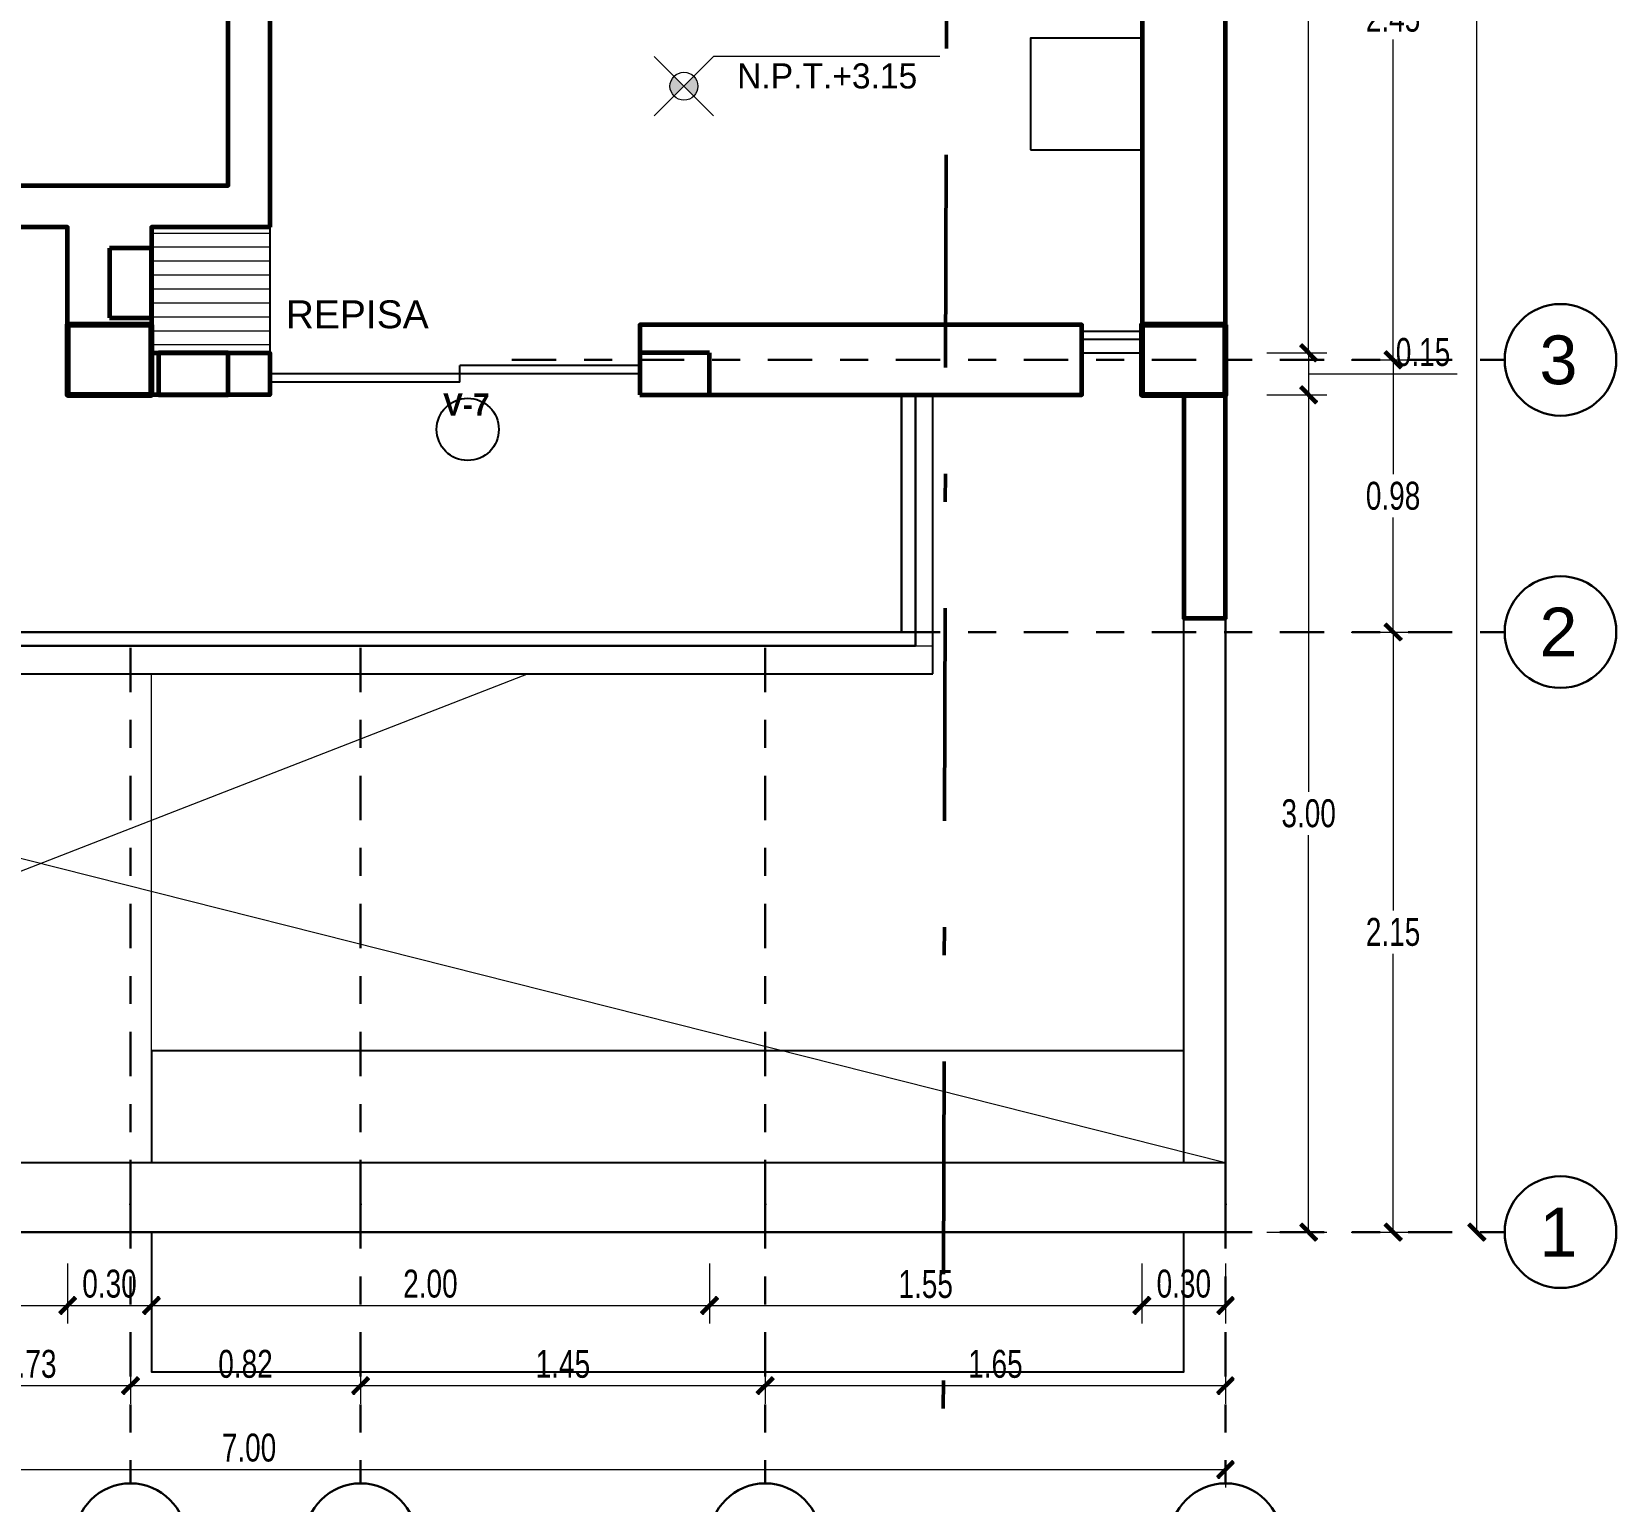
# Model space of a CAD drawing. Header units: millimetres. Extents: x 10612.9 to 10705, y -16533.4 to -16503.9.
# Drawn here: x 10627.84 to 10633.52, y -16527.67 to -16522.4 of the extents above; entities that cross this region are included whole.
import ezdxf
from ezdxf.enums import TextEntityAlignment as Align

# ---------------------------------------------------------------- set-up
doc = ezdxf.new("R2010")
doc.units = ezdxf.units.MM
for name, pattern in [('DASHDOTX2', [50.8, 25.4, -12.7, 0, -12.7]), ('HIDDEN', [0.375, 0.25, -0.125]), ('Punto & Rayas', [0.335139, 0.15875, -0.088194, 0, -0.088194])]:
    doc.linetypes.add(name, pattern=pattern)
for name, color, linetype, lineweight in [('0.6', 252, 'Continuous', 50), ('01_GRIS 250', 250, 'Continuous', 9), ('COLUMNAS', 6, 'Continuous', 20), ('Muro Alto', 1, 'Continuous', 80), ('Muro sin techar', 160, 'Continuous', 40), ('p2', 53, 'Continuous', 20), ('TEXTO AMBIENTES', 7, 'Continuous', 9)]:
    doc.layers.add(name, color=color, linetype=linetype, lineweight=lineweight)
doc.layers.add('Nuevo_Estructura - Forjados', color=7, linetype='Continuous')
doc.layers.add('Nuevo_Estructura - Forjados_Pluma_Nº__209', color=7, linetype='Continuous', lineweight=30, true_color=0x3e4f7b)
doc.layers.add('Nuevo_Estructura - Forjados_Pluma_Nº__219', color=7, linetype='Continuous', lineweight=13, true_color=0x404b6a)
doc.styles.add('arial narrow', font='ARIALNI.TTF')
doc.styles.add('Estilo_Generado_1', font='arial.ttf')
doc.styles.add('mahico', font='GOTHIC.TTF', dxfattribs={"width": 0.75})
doc.styles.add('style1', font='arial.ttf')
doc.styles.add('stylus', font='stylu.ttf')
doc.dimstyles.new('Copia de 50 P', dxfattribs={"dimtxt": 0.1, "dimasz": 0.01, "dimexe": 0.065, "dimexo": 0.0625, "dimgap": 0.025, "dimtad": 1, "dimtih": 1, "dimtoh": 1, "dimzin": 0, "dimdsep": 46, "dimtxsty": 'mahico', "dimblk": 'pa cotas', "dimcen": 0.09, "dimdle": 0.3, "dimclrd": 256, "dimclre": 256, "dimclrt": 256, "dimadec": 0, "dimazin": 0, "dimtfac": 1, "dimtofl": 0, "dimtmove": 0, "dimatfit": 3, "dimfxl": 0.15, "dimfxlon": 1, "dimtolj": 1, "dimtzin": 0, "dimlwd": 5, "dimlwe": 5, "dimarcsym": 0})

# ---------------------------------------------------------------- blocks, each defined once
blk = doc.blocks.new('A$C25241A85')
at = {"layer": 'p2', "lineweight": 9}
h = blk.add_hatch(color=256, dxfattribs=at)
h.paths.add_polyline_path([(0.0707, 0.1414, 0.198912), (0.0561, 0.1061, 0.198912), (0.0707, 0.0707), (0.1061, 0.1061)])
h.paths.add_polyline_path([(0.1061, 0.1061), (0.1414, 0.0707, 0.198912), (0.1561, 0.1061, 0.198912), (0.1414, 0.1414)])
at = {"layer": 'p2'}
blk.add_line((0.2121, 0), (0, 0.2121), dxfattribs=at)
blk.add_lwpolyline([(1.0236, 0.2121), (0.2121, 0.2121), (0, 0)], dxfattribs=at)
blk.add_circle((0.1061, 0.1061), 0.05, dxfattribs=at)
blk = doc.blocks.new('REVREER')
at = {"layer": 'COLUMNAS', "color": 1, "lineweight": 80, "ltscale": 0.2}
for points in [[(10632.9729, -16644.3036), (10632.6729, -16644.3036), (10632.6729, -16644.5536), (10632.9729, -16644.5536)], [(10636.8229, -16644.3036), (10636.5229, -16644.3036), (10636.5229, -16644.5536), (10636.8229, -16644.5536)]]:
    blk.add_lwpolyline(points, close=True, dxfattribs=at)
at = {"layer": 'Muro Alto', "color": 6, "linetype": 'HIDDEN', "lineweight": 60}
for points in [[(10632.8229, -16644.2786), (10632.9729, -16644.2786), (10632.9729, -16644.0286), (10632.8229, -16644.0286)], [(10633.2479, -16644.5536), (10633.2479, -16644.4036), (10632.9979, -16644.4036), (10632.9979, -16644.5536)], [(10634.9729, -16644.5536), (10634.9729, -16644.4036), (10634.7229, -16644.4036), (10634.7229, -16644.5536)]]:
    blk.add_lwpolyline(points, close=True, dxfattribs=at)
blk = doc.blocks.new('hjygfvdc')
at = {"layer": '0.6', "linetype": 'DASHDOTX2', "ltscale": 0.03}
blk.add_line((3035.269, 68.8445), (3035.3233, 92.8394), dxfattribs=at)
blk = doc.blocks.new('Marcador de red estándar')
at = {"layer": 'Nuevo_Estructura - Forjados_Pluma_Nº__209', "color": 167, "linetype": 'Punto & Rayas', "lineweight": 30, "true_color": 0x3e4f7b}
for q in [(-10.9, 0), (-7.9, 0)]:
    blk.add_line((-9.9, 0), q, dxfattribs=at)
at = {"layer": 'Nuevo_Estructura - Forjados_Pluma_Nº__209', "color": 167, "linetype": 'Continuous', "lineweight": 30, "true_color": 0x3e4f7b}
blk.add_circle((-11.1, 0), 0.2, dxfattribs=at)
at = {"layer": 'Nuevo_Estructura - Forjados_Pluma_Nº__209', "color": 167, "linetype": 'Punto & Rayas', "lineweight": 30, "true_color": 0x3e4f7b}
blk.add_point((-9.9, 0), dxfattribs=at)
blk.add_point((-9.9, 0), dxfattribs=at)
at = {"layer": 'Nuevo_Estructura - Forjados_Pluma_Nº__219', "color": 167, "lineweight": 13, "true_color": 0x404b6a, "style": 'Estilo_Generado_1'}
for tag, p in [('AC_MarkerText_1_0', (-10.9725, -0.04)), ('AC_MarkerText_1_1', (11.2275, -0.04))]:
    blk.add_attdef(tag, text='', height=0.175, rotation=270, dxfattribs=at).set_placement(p, align=Align.TOP_CENTER)
blk = doc.blocks.new('Marcador de red estándar_2')
at = {"layer": 'Nuevo_Estructura - Forjados_Pluma_Nº__209', "color": 167, "linetype": 'Punto & Rayas', "lineweight": 30, "true_color": 0x3e4f7b}
for p, q in [((-0.9423, 0), (-4.5, 0)), ((0.9423, 0), (4.5, 0))]:
    blk.add_line(p, q, dxfattribs=at)
at = {"layer": 'Nuevo_Estructura - Forjados_Pluma_Nº__209', "color": 167, "linetype": 'Continuous', "lineweight": 30, "true_color": 0x3e4f7b}
for centre in [(-4.7, 0), (4.7, 0)]:
    blk.add_circle(centre, 0.2, dxfattribs=at)
at = {"layer": 'Nuevo_Estructura - Forjados_Pluma_Nº__209', "color": 167, "linetype": 'Punto & Rayas', "lineweight": 30, "true_color": 0x3e4f7b}
blk.add_point((0.9423, 0), dxfattribs=at)
blk.add_point((0.9423, 0), dxfattribs=at)
at = {"layer": 'Nuevo_Estructura - Forjados_Pluma_Nº__219', "color": 167, "lineweight": 13, "true_color": 0x404b6a, "style": 'Estilo_Generado_1'}
for tag, p in [('AC_MarkerText_1_0', (-4.7, -0.1675)), ('AC_MarkerText_1_1', (4.7, -0.1675))]:
    blk.add_attdef(tag, text='', height=0.175, rotation=180, dxfattribs=at).set_placement(p, align=Align.TOP_CENTER)
blk = doc.blocks.new('pa cotas')
h = blk.add_hatch(color=256)
h.paths.add_polyline_path([(2.38, 3.09), (-3.09, -2.38), (-2.38, -3.09)])
h.paths.add_polyline_path([(3.09, 2.38), (2.38, 3.09), (-2.38, -3.09)])
blk.add_line((-2.38, -3.09), (2.38, 3.09))
blk.add_lwpolyline([(3.09, 2.38), (2.38, 3.09), (-3.09, -2.38), (-2.38, -3.09)], close=True)
blk = doc.blocks.new('*D665')
at = {"lineweight": 5, "transparency": 16777216}
for p, q in [((10608.2027, -16552.1931), (10608.4177, -16552.1931)), ((10608.3527, -16552.2031), (10608.3527, -16562.1156)), ((10608.3527, -16572.1831), (10608.3527, -16562.2706)), ((10608.3527, -16572.1931), (10608.4177, -16572.1931))]:
    blk.add_line(p, q, dxfattribs=at)
at = {"layer": 'Defpoints', "color": 0, "transparency": 16777216}
for p in [(10607.4527, -16552.1931), (10608.3527, -16572.1931), (10608.3527, -16572.1931)]:
    blk.add_point(p, dxfattribs=at)
at = {"lineweight": 5, "transparency": 16777216, "xscale": 0.01, "yscale": 0.01, "zscale": 0.01}
for p, rotation in [((10608.3527, -16552.1931), 90), ((10608.3527, -16572.1931), 270)]:
    blk.add_blockref('pa cotas', p, dxfattribs=dict(at, rotation=rotation))
at = {"transparency": 16777216, "insert": (10608.3527, -16562.1931), "char_height": 0.1, "attachment_point": 5, "style": 'mahico'}
blk.add_mtext('\\A1;20.00', dxfattribs=at)
blk = doc.blocks.new('*D673')
at = {"lineweight": 5, "transparency": 16777216}
for p, q in [((10607.9027, -16566.6181), (10608.1177, -16566.6181)), ((10608.0527, -16566.6281), (10608.0527, -16567.7656)), ((10608.0527, -16569.0581), (10608.0527, -16567.9206)), ((10607.9027, -16569.0681), (10608.1177, -16569.0681))]:
    blk.add_line(p, q, dxfattribs=at)
at = {"layer": 'Defpoints', "color": 0, "transparency": 16777216}
for p in [(10607.4527, -16566.6181), (10607.4527, -16569.0681), (10608.0527, -16569.0681)]:
    blk.add_point(p, dxfattribs=at)
at = {"lineweight": 5, "transparency": 16777216, "xscale": 0.01, "yscale": 0.01, "zscale": 0.01}
for p, rotation in [((10608.0527, -16566.6181), 90), ((10608.0527, -16569.0681), 270)]:
    blk.add_blockref('pa cotas', p, dxfattribs=dict(at, rotation=rotation))
at = {"transparency": 16777216, "insert": (10608.0527, -16567.8431), "char_height": 0.1, "attachment_point": 5, "style": 'mahico'}
blk.add_mtext('\\A1;2.45', dxfattribs=at)
blk = doc.blocks.new('*D674')
at = {"lineweight": 5, "transparency": 16777216}
for p, q in [((10607.9027, -16569.0681), (10608.1177, -16569.0681)), ((10608.0527, -16569.0781), (10608.0527, -16569.4781)), ((10608.0527, -16570.0332), (10608.0527, -16569.6332)), ((10607.9027, -16570.0432), (10608.1177, -16570.0432))]:
    blk.add_line(p, q, dxfattribs=at)
at = {"layer": 'Defpoints', "color": 0, "transparency": 16777216}
for p in [(10607.4527, -16569.0681), (10607.4527, -16570.0432), (10608.0527, -16570.0432)]:
    blk.add_point(p, dxfattribs=at)
at = {"lineweight": 5, "transparency": 16777216, "xscale": 0.01, "yscale": 0.01, "zscale": 0.01}
for p, rotation in [((10608.0527, -16569.0681), 90), ((10608.0527, -16570.0432), 270)]:
    blk.add_blockref('pa cotas', p, dxfattribs=dict(at, rotation=rotation))
at = {"transparency": 16777216, "insert": (10608.0527, -16569.5556), "char_height": 0.1, "attachment_point": 5, "style": 'mahico'}
blk.add_mtext('\\A1;0.98', dxfattribs=at)
blk = doc.blocks.new('*D675')
at = {"lineweight": 5, "transparency": 16777216}
for p, q in [((10607.9027, -16570.0432), (10608.1177, -16570.0432)), ((10608.0527, -16570.0532), (10608.0527, -16571.0406)), ((10608.0527, -16572.1831), (10608.0527, -16571.1957)), ((10607.9027, -16572.1931), (10608.1177, -16572.1931))]:
    blk.add_line(p, q, dxfattribs=at)
at = {"layer": 'Defpoints', "color": 0, "transparency": 16777216}
for p in [(10607.4527, -16570.0432), (10607.4527, -16572.1931), (10608.0527, -16572.1931)]:
    blk.add_point(p, dxfattribs=at)
at = {"lineweight": 5, "transparency": 16777216, "xscale": 0.01, "yscale": 0.01, "zscale": 0.01}
for p, rotation in [((10608.0527, -16570.0432), 90), ((10608.0527, -16572.1931), 270)]:
    blk.add_blockref('pa cotas', p, dxfattribs=dict(at, rotation=rotation))
at = {"transparency": 16777216, "insert": (10608.0527, -16571.1181), "char_height": 0.1, "attachment_point": 5, "style": 'mahico'}
blk.add_mtext('\\A1;2.15', dxfattribs=at)
blk = doc.blocks.new('*D687')
at = {"lineweight": 5, "transparency": 16777216}
for p, q in [((10600.4527, -16572.8931), (10600.4527, -16573.1081)), ((10600.4627, -16573.0431), (10607.4427, -16573.0431)), ((10607.4527, -16573.0431), (10607.4527, -16573.1081))]:
    blk.add_line(p, q, dxfattribs=at)
at = {"layer": 'Defpoints', "color": 0, "transparency": 16777216}
for p in [(10600.4527, -16572.1431), (10607.4527, -16573.0431), (10607.4527, -16573.0431)]:
    blk.add_point(p, dxfattribs=at)
at = {"lineweight": 5, "transparency": 16777216, "xscale": 0.01, "yscale": 0.01, "zscale": 0.01, "rotation": 180}
blk.add_blockref('pa cotas', (10600.4527, -16573.0431), dxfattribs=at)
at = {"lineweight": 5, "transparency": 16777216, "xscale": 0.01, "yscale": 0.01, "zscale": 0.01}
blk.add_blockref('pa cotas', (10607.4527, -16573.0431), dxfattribs=at)
at = {"transparency": 16777216, "insert": (10603.9527, -16572.9656), "char_height": 0.1, "attachment_point": 5, "style": 'mahico'}
blk.add_mtext('\\A1;7.00', dxfattribs=at)
blk = doc.blocks.new('*D690')
at = {"lineweight": 5, "transparency": 16777216}
for p, q in [((10602.8027, -16572.5931), (10602.8027, -16572.8081)), ((10603.5277, -16572.5931), (10603.5277, -16572.8081)), ((10602.8127, -16572.7431), (10603.5177, -16572.7431))]:
    blk.add_line(p, q, dxfattribs=at)
at = {"layer": 'Defpoints', "color": 0, "transparency": 16777216}
for p in [(10602.8027, -16572.1931), (10603.5277, -16572.1931), (10603.5277, -16572.7431)]:
    blk.add_point(p, dxfattribs=at)
at = {"lineweight": 5, "transparency": 16777216, "xscale": 0.01, "yscale": 0.01, "zscale": 0.01, "rotation": 180}
blk.add_blockref('pa cotas', (10602.8027, -16572.7431), dxfattribs=at)
at = {"lineweight": 5, "transparency": 16777216, "xscale": 0.01, "yscale": 0.01, "zscale": 0.01}
blk.add_blockref('pa cotas', (10603.5277, -16572.7431), dxfattribs=at)
at = {"transparency": 16777216, "insert": (10603.1652, -16572.6656), "char_height": 0.1, "attachment_point": 5, "style": 'mahico'}
blk.add_mtext('\\A1;0.73', dxfattribs=at)
blk = doc.blocks.new('*D691')
at = {"lineweight": 5, "transparency": 16777216}
for p, q in [((10603.5277, -16572.5931), (10603.5277, -16572.8081)), ((10604.3527, -16572.5931), (10604.3527, -16572.8081)), ((10603.5377, -16572.7431), (10604.3427, -16572.7431))]:
    blk.add_line(p, q, dxfattribs=at)
at = {"layer": 'Defpoints', "color": 0, "transparency": 16777216}
for p in [(10603.5277, -16572.1931), (10604.3527, -16572.1931), (10604.3527, -16572.7431)]:
    blk.add_point(p, dxfattribs=at)
at = {"lineweight": 5, "transparency": 16777216, "xscale": 0.01, "yscale": 0.01, "zscale": 0.01, "rotation": 180}
blk.add_blockref('pa cotas', (10603.5277, -16572.7431), dxfattribs=at)
at = {"lineweight": 5, "transparency": 16777216, "xscale": 0.01, "yscale": 0.01, "zscale": 0.01}
blk.add_blockref('pa cotas', (10604.3527, -16572.7431), dxfattribs=at)
at = {"transparency": 16777216, "insert": (10603.9402, -16572.6656), "char_height": 0.1, "attachment_point": 5, "style": 'mahico'}
blk.add_mtext('\\A1;0.82', dxfattribs=at)
blk = doc.blocks.new('*D692')
at = {"lineweight": 5, "transparency": 16777216}
for p, q in [((10604.3527, -16572.5931), (10604.3527, -16572.8081)), ((10605.8027, -16572.5931), (10605.8027, -16572.8081)), ((10604.3627, -16572.7431), (10605.7927, -16572.7431))]:
    blk.add_line(p, q, dxfattribs=at)
at = {"layer": 'Defpoints', "color": 0, "transparency": 16777216}
for p in [(10604.3527, -16572.1931), (10605.8027, -16572.1931), (10605.8027, -16572.7431)]:
    blk.add_point(p, dxfattribs=at)
at = {"lineweight": 5, "transparency": 16777216, "xscale": 0.01, "yscale": 0.01, "zscale": 0.01, "rotation": 180}
blk.add_blockref('pa cotas', (10604.3527, -16572.7431), dxfattribs=at)
at = {"lineweight": 5, "transparency": 16777216, "xscale": 0.01, "yscale": 0.01, "zscale": 0.01}
blk.add_blockref('pa cotas', (10605.8027, -16572.7431), dxfattribs=at)
at = {"transparency": 16777216, "insert": (10605.0777, -16572.6656), "char_height": 0.1, "attachment_point": 5, "style": 'mahico'}
blk.add_mtext('\\A1;1.45', dxfattribs=at)
blk = doc.blocks.new('*D693')
at = {"lineweight": 5, "transparency": 16777216}
for p, q in [((10605.8027, -16572.5931), (10605.8027, -16572.8081)), ((10607.4527, -16572.5931), (10607.4527, -16572.8081)), ((10605.8127, -16572.7431), (10607.4427, -16572.7431))]:
    blk.add_line(p, q, dxfattribs=at)
at = {"layer": 'Defpoints', "color": 0, "transparency": 16777216}
for p in [(10605.8027, -16572.1931), (10607.4527, -16572.1931), (10607.4527, -16572.7431)]:
    blk.add_point(p, dxfattribs=at)
at = {"lineweight": 5, "transparency": 16777216, "xscale": 0.01, "yscale": 0.01, "zscale": 0.01, "rotation": 180}
blk.add_blockref('pa cotas', (10605.8027, -16572.7431), dxfattribs=at)
at = {"lineweight": 5, "transparency": 16777216, "xscale": 0.01, "yscale": 0.01, "zscale": 0.01}
blk.add_blockref('pa cotas', (10607.4527, -16572.7431), dxfattribs=at)
at = {"transparency": 16777216, "insert": (10606.6277, -16572.6656), "char_height": 0.1, "attachment_point": 5, "style": 'mahico'}
blk.add_mtext('\\A1;1.65', dxfattribs=at)
blk = doc.blocks.new('*D919')
at = {"lineweight": 5, "transparency": 16777216}
for p, q in [((10632.2708, -16519.5543), (10632.4858, -16519.5543)), ((10632.4208, -16519.5643), (10632.4208, -16521.4768)), ((10632.4208, -16523.5443), (10632.4208, -16521.6318)), ((10632.2708, -16523.5543), (10632.4858, -16523.5543))]:
    blk.add_line(p, q, dxfattribs=at)
at = {"layer": 'Defpoints', "color": 0, "transparency": 16777216}
for p in [(10631.8234, -16519.5543), (10631.8234, -16523.5543), (10632.4208, -16523.5543)]:
    blk.add_point(p, dxfattribs=at)
at = {"lineweight": 5, "transparency": 16777216, "xscale": 0.01, "yscale": 0.01, "zscale": 0.01}
for p, rotation in [((10632.4208, -16519.5543), 90), ((10632.4208, -16523.5543), 270)]:
    blk.add_blockref('pa cotas', p, dxfattribs=dict(at, rotation=rotation))
at = {"transparency": 16777216, "insert": (10632.4208, -16521.5543), "char_height": 0.1, "attachment_point": 5, "style": 'mahico'}
blk.add_mtext('\\A1;4.00', dxfattribs=at)
blk = doc.blocks.new('*D920')
at = {"lineweight": 5, "transparency": 16777216}
for p, q in [((10632.2708, -16523.5543), (10632.4858, -16523.5543)), ((10632.4208, -16523.5643), (10632.4208, -16523.6943)), ((10632.4208, -16523.6293), (10632.7084, -16523.6293)), ((10632.7084, -16523.6293), (10632.953, -16523.6293)), ((10632.2708, -16523.7043), (10632.4858, -16523.7043))]:
    blk.add_line(p, q, dxfattribs=at)
at = {"layer": 'Defpoints', "color": 0, "transparency": 16777216}
for p in [(10631.8234, -16523.5543), (10631.8234, -16523.7043), (10632.4208, -16523.7043)]:
    blk.add_point(p, dxfattribs=at)
at = {"lineweight": 5, "transparency": 16777216, "xscale": 0.01, "yscale": 0.01, "zscale": 0.01}
for p, rotation in [((10632.4208, -16523.5543), 90), ((10632.4208, -16523.7043), 270)]:
    blk.add_blockref('pa cotas', p, dxfattribs=dict(at, rotation=rotation))
at = {"transparency": 16777216, "insert": (10632.8307, -16523.5518), "char_height": 0.1, "attachment_point": 5, "style": 'mahico'}
blk.add_mtext('\\A1;0.15', dxfattribs=at)
blk = doc.blocks.new('*D921')
at = {"lineweight": 5, "transparency": 16777216}
for p, q in [((10632.2708, -16523.7043), (10632.4858, -16523.7043)), ((10632.4208, -16523.7143), (10632.4208, -16525.1268)), ((10632.4208, -16526.6943), (10632.4208, -16525.2818)), ((10632.2708, -16526.7043), (10632.4858, -16526.7043))]:
    blk.add_line(p, q, dxfattribs=at)
at = {"layer": 'Defpoints', "color": 0, "transparency": 16777216}
for p in [(10631.8234, -16523.7043), (10632.1234, -16526.7043), (10632.4208, -16526.7043)]:
    blk.add_point(p, dxfattribs=at)
at = {"lineweight": 5, "transparency": 16777216, "xscale": 0.01, "yscale": 0.01, "zscale": 0.01}
for p, rotation in [((10632.4208, -16523.7043), 90), ((10632.4208, -16526.7043), 270)]:
    blk.add_blockref('pa cotas', p, dxfattribs=dict(at, rotation=rotation))
at = {"transparency": 16777216, "insert": (10632.4208, -16525.2043), "char_height": 0.1, "attachment_point": 5, "style": 'mahico'}
blk.add_mtext('\\A1;3.00', dxfattribs=at)
blk = doc.blocks.new('*D922')
at = {"lineweight": 5, "transparency": 16777216}
for p, q in [((10625.2734, -16526.817), (10625.2734, -16527.032)), ((10627.9734, -16526.817), (10627.9734, -16527.032)), ((10625.2834, -16526.967), (10627.9634, -16526.967))]:
    blk.add_line(p, q, dxfattribs=at)
at = {"layer": 'Defpoints', "color": 0, "transparency": 16777216}
for p in [(10627.9734, -16523.7043), (10625.2734, -16526.7043), (10627.9734, -16526.967)]:
    blk.add_point(p, dxfattribs=at)
at = {"lineweight": 5, "transparency": 16777216, "xscale": 0.01, "yscale": 0.01, "zscale": 0.01, "rotation": 180}
blk.add_blockref('pa cotas', (10625.2734, -16526.967), dxfattribs=at)
at = {"lineweight": 5, "transparency": 16777216, "xscale": 0.01, "yscale": 0.01, "zscale": 0.01}
blk.add_blockref('pa cotas', (10627.9734, -16526.967), dxfattribs=at)
at = {"transparency": 16777216, "insert": (10626.6234, -16526.8894), "char_height": 0.1, "attachment_point": 5, "style": 'mahico'}
blk.add_mtext('\\A1;2.70', dxfattribs=at)
blk = doc.blocks.new('*D923')
at = {"lineweight": 5, "transparency": 16777216}
for p, q in [((10627.9734, -16526.817), (10627.9734, -16527.032)), ((10628.2734, -16526.817), (10628.2734, -16527.032)), ((10627.9834, -16526.967), (10628.2634, -16526.967))]:
    blk.add_line(p, q, dxfattribs=at)
at = {"layer": 'Defpoints', "color": 0, "transparency": 16777216}
for p in [(10628.2734, -16523.5543), (10627.9734, -16523.7043), (10628.2734, -16526.967)]:
    blk.add_point(p, dxfattribs=at)
at = {"lineweight": 5, "transparency": 16777216, "xscale": 0.01, "yscale": 0.01, "zscale": 0.01, "rotation": 180}
blk.add_blockref('pa cotas', (10627.9734, -16526.967), dxfattribs=at)
at = {"lineweight": 5, "transparency": 16777216, "xscale": 0.01, "yscale": 0.01, "zscale": 0.01}
blk.add_blockref('pa cotas', (10628.2734, -16526.967), dxfattribs=at)
at = {"transparency": 16777216, "insert": (10628.1234, -16526.8894), "char_height": 0.1, "attachment_point": 5, "style": 'mahico'}
blk.add_mtext('\\A1;0.30', dxfattribs=at)
blk = doc.blocks.new('*D924')
at = {"lineweight": 5, "transparency": 16777216}
for p, q in [((10628.2734, -16526.817), (10628.2734, -16527.032)), ((10630.2734, -16526.817), (10630.2734, -16527.032)), ((10628.2834, -16526.967), (10630.2634, -16526.967))]:
    blk.add_line(p, q, dxfattribs=at)
at = {"layer": 'Defpoints', "color": 0, "transparency": 16777216}
for p in [(10628.2734, -16523.5543), (10630.2734, -16523.7043), (10630.2734, -16526.967)]:
    blk.add_point(p, dxfattribs=at)
at = {"lineweight": 5, "transparency": 16777216, "xscale": 0.01, "yscale": 0.01, "zscale": 0.01, "rotation": 180}
blk.add_blockref('pa cotas', (10628.2734, -16526.967), dxfattribs=at)
at = {"lineweight": 5, "transparency": 16777216, "xscale": 0.01, "yscale": 0.01, "zscale": 0.01}
blk.add_blockref('pa cotas', (10630.2734, -16526.967), dxfattribs=at)
at = {"transparency": 16777216, "insert": (10629.2734, -16526.8894), "char_height": 0.1, "attachment_point": 5, "style": 'mahico'}
blk.add_mtext('\\A1;2.00', dxfattribs=at)
blk = doc.blocks.new('*D925')
at = {"lineweight": 5, "transparency": 16777216}
for p, q in [((10630.2734, -16526.817), (10630.2734, -16527.032)), ((10631.8234, -16526.817), (10631.8234, -16527.032)), ((10630.2834, -16526.967), (10631.8134, -16526.967))]:
    blk.add_line(p, q, dxfattribs=at)
at = {"layer": 'Defpoints', "color": 0, "transparency": 16777216}
for p in [(10630.2734, -16523.7043), (10631.8234, -16523.7043), (10631.8234, -16526.967)]:
    blk.add_point(p, dxfattribs=at)
at = {"lineweight": 5, "transparency": 16777216, "xscale": 0.01, "yscale": 0.01, "zscale": 0.01, "rotation": 180}
blk.add_blockref('pa cotas', (10630.2734, -16526.967), dxfattribs=at)
at = {"lineweight": 5, "transparency": 16777216, "xscale": 0.01, "yscale": 0.01, "zscale": 0.01}
blk.add_blockref('pa cotas', (10631.8234, -16526.967), dxfattribs=at)
at = {"transparency": 16777216, "insert": (10631.0484, -16526.8907), "char_height": 0.1, "attachment_point": 5, "style": 'mahico'}
blk.add_mtext('\\A1;1.55', dxfattribs=at)
blk = doc.blocks.new('*D926')
at = {"lineweight": 5, "transparency": 16777216}
for p, q in [((10631.8234, -16526.817), (10631.8234, -16527.032)), ((10632.1234, -16526.817), (10632.1234, -16527.032)), ((10631.8334, -16526.967), (10632.1134, -16526.967))]:
    blk.add_line(p, q, dxfattribs=at)
at = {"layer": 'Defpoints', "color": 0, "transparency": 16777216}
for p in [(10631.8234, -16523.7043), (10632.1234, -16523.7043), (10632.1234, -16526.967)]:
    blk.add_point(p, dxfattribs=at)
at = {"lineweight": 5, "transparency": 16777216, "xscale": 0.01, "yscale": 0.01, "zscale": 0.01, "rotation": 180}
blk.add_blockref('pa cotas', (10631.8234, -16526.967), dxfattribs=at)
at = {"lineweight": 5, "transparency": 16777216, "xscale": 0.01, "yscale": 0.01, "zscale": 0.01}
blk.add_blockref('pa cotas', (10632.1234, -16526.967), dxfattribs=at)
at = {"transparency": 16777216, "insert": (10631.9734, -16526.8894), "char_height": 0.1, "attachment_point": 5, "style": 'mahico'}
blk.add_mtext('\\A1;0.30', dxfattribs=at)
blk = doc.blocks.new('fdvfvfdvdf')
at = {"layer": 'Nuevo_Estructura - Forjados', "color": 8, "linetype": 'Continuous', "lineweight": 15, "rotation": 90}
for p in [(10603.5277, -16562.1931), (10604.3527, -16562.1931), (10605.8027, -16562.1931), (10607.4527, -16562.1931)]:
    blk.add_blockref('Marcador de red estándar', p, dxfattribs=at)
at = {"layer": 'Nuevo_Estructura - Forjados', "color": 8, "linetype": 'Continuous', "lineweight": 15}
ref = blk.add_blockref('Marcador de red estándar_2', (10603.9527, -16569.0681), dxfattribs=dict(at, rotation=180))
ref.add_attrib('AC_MarkerText_1', '3', dxfattribs={"layer": 'Nuevo_Estructura - Forjados_Pluma_Nº__219', "color": 167, "lineweight": 13, "true_color": 0x404b6a, "height": 0.175, "style": 'Estilo_Generado_1'}).set_placement((10608.6454, -16568.9806), align=Align.TOP_CENTER)
ref.add_attrib('AC_MarkerText_1_1', '3', dxfattribs={"layer": 'Nuevo_Estructura - Forjados_Pluma_Nº__219', "color": 167, "lineweight": 13, "true_color": 0x404b6a, "height": 0.175, "style": 'Estilo_Generado_1'}).set_placement((10599.2473, -16568.9806), align=Align.TOP_CENTER)
ref = blk.add_blockref('Marcador de red estándar_2', (10603.9527, -16570.0432), dxfattribs=dict(at, rotation=180))
ref.add_attrib('AC_MarkerText_1', '2', dxfattribs={"layer": 'Nuevo_Estructura - Forjados_Pluma_Nº__219', "color": 167, "lineweight": 13, "true_color": 0x404b6a, "height": 0.175, "style": 'Estilo_Generado_1'}).set_placement((10608.6454, -16569.9557), align=Align.TOP_CENTER)
ref.add_attrib('AC_MarkerText_1_1', '2', dxfattribs={"layer": 'Nuevo_Estructura - Forjados_Pluma_Nº__219', "color": 167, "lineweight": 13, "true_color": 0x404b6a, "height": 0.175, "style": 'Estilo_Generado_1'}).set_placement((10599.2473, -16569.9557), align=Align.TOP_CENTER)
ref = blk.add_blockref('Marcador de red estándar_2', (10603.9527, -16572.1931), dxfattribs=dict(at, rotation=180))
ref.add_attrib('AC_MarkerText_1', '1', dxfattribs={"layer": 'Nuevo_Estructura - Forjados_Pluma_Nº__219', "color": 167, "lineweight": 13, "true_color": 0x404b6a, "height": 0.175, "style": 'Estilo_Generado_1'}).set_placement((10608.6454, -16572.1056), align=Align.TOP_CENTER)
ref.add_attrib('AC_MarkerText_1_1', '1', dxfattribs={"layer": 'Nuevo_Estructura - Forjados_Pluma_Nº__219', "color": 167, "lineweight": 13, "true_color": 0x404b6a, "height": 0.175, "style": 'Estilo_Generado_1'}).set_placement((10599.2473, -16572.1056), align=Align.TOP_CENTER)
dim = blk.add_linear_dim(base=(10608.3527, -16572.1931), p1=(10607.4527, -16552.1931), p2=(10608.3527, -16572.1931), angle=270, dimstyle='Copia de 50 P')
dim.commit()
dim.dimension.update_dxf_attribs({"geometry": '*D665', "text_midpoint": (10608.3527, -16562.1931)})
for base, p1, p2, picture, middle in [((10608.0527, -16569.0681), (10607.4527, -16566.6181), (10607.4527, -16569.0681), '*D673', (10608.0527, -16567.8431)), ((10608.0527, -16570.0432), (10607.4527, -16569.0681), (10607.4527, -16570.0432), '*D674', (10608.0527, -16569.5556)), ((10608.0527, -16572.1931), (10607.4527, -16570.0432), (10607.4527, -16572.1931), '*D675', (10608.0527, -16571.1181))]:
    dim = blk.add_linear_dim(base=base, p1=p1, p2=p2, angle=270, dimstyle='Copia de 50 P', override={"dimtmove": 1})
    dim.commit()
    dim.dimension.update_dxf_attribs({"geometry": picture, "text_midpoint": middle})
dim = blk.add_linear_dim(base=(10607.4527, -16573.0431), p1=(10600.4527, -16572.1431), p2=(10607.4527, -16573.0431), dimstyle='Copia de 50 P')
dim.commit()
dim.dimension.update_dxf_attribs({"geometry": '*D687', "text_midpoint": (10603.9527, -16572.9656)})
for base, p1, p2, picture, middle in [((10603.527745453, -16572.743130214), (10602.802745452, -16572.193130384), (10603.527745453, -16572.193130384), '*D690', (10603.165245453, -16572.665614918)), ((10604.3527454524, -16572.7431302135), (10603.5277454531, -16572.1931303841), (10604.3527454524, -16572.1931303841), '*D691', (10603.9402454527, -16572.6656149178)), ((10605.8027, -16572.7431), (10604.3527, -16572.1931), (10605.8027, -16572.1931), '*D692', (10605.0777, -16572.6656)), ((10607.4527, -16572.7431), (10605.8027, -16572.1931), (10607.4527, -16572.1931), '*D693', (10606.6277, -16572.6656))]:
    dim = blk.add_linear_dim(base=base, p1=p1, p2=p2, dimstyle='Copia de 50 P', override={"dimtmove": 1})
    dim.commit()
    dim.dimension.update_dxf_attribs({"geometry": picture, "text_midpoint": middle})

msp = doc.modelspace()

# ---------------------------------------------------------------- hatches: boundary and pattern name
at = {"layer": '01_GRIS 250', "true_color": 0x939598}
h = msp.add_hatch(dxfattribs=at)
h.set_pattern_fill('_USER', color=252, scale=0.05, angle=360, pattern_type=0)
h.set_pattern_definition([(360, (102.999583, -58.224897), (3e-17, 0.05), [])])
h.paths.add_polyline_path([(10628.6984, -16523.1043), (10628.2734, -16523.1043), (10628.2734, -16523.5543), (10628.6984, -16523.5543)])

# ---------------------------------------------------------------- linework, layer by layer
for p, q in [((10632.1234, -16526.7043), (10632.1234, -16508.7043)), ((10628.6984, -16517.9043), (10628.6984, -16523.1043)), ((10628.5484, -16521.2543), (10628.5484, -16522.9543)), ((10628.2734, -16523.1043), (10628.6984, -16523.1043)), ((10628.2734, -16523.5543), (10628.2734, -16523.1043)), ((10628.6984, -16523.1043), (10628.6984, -16523.5543)), ((10631.6079, -16523.5543), (10631.8234, -16523.5543)), ((10631.8234, -16523.5543), (10631.8234, -16523.7043)), ((10631.0734, -16524.7043), (10631.0734, -16523.7043)), ((10631.9734, -16526.4543), (10631.9734, -16523.7043)), ((10625.2734, -16524.7043), (10631.0734, -16524.7043)), ((10627.4734, -16524.7043), (10628.2734, -16524.7043)), ((10627.6234, -16526.4543), (10632.1234, -16526.4543)), ((10625.1234, -16526.7043), (10632.1234, -16526.7043))]:
    msp.add_line(p, q)
at = {"color": 4}
for p, q in [((10629.3794, -16523.6593), (10629.3794, -16523.5993)), ((10630.0234, -16523.5993), (10629.3794, -16523.5993)), ((10630.0234, -16523.6293), (10628.6984, -16523.6293)), ((10629.3794, -16523.6593), (10628.6984, -16523.6593))]:
    msp.add_line(p, q, dxfattribs=at)
at = {"lineweight": 30}
for p, q in [((10630.9613, -16524.5543), (10630.9613, -16523.7043)), ((10631.0113, -16524.6043), (10631.0113, -16523.7043)), ((10625.3734, -16524.5543), (10630.9613, -16524.5543)), ((10625.3734, -16524.6043), (10631.0113, -16524.6043))]:
    msp.add_line(p, q, dxfattribs=at)
at = {"color": 251, "lineweight": 9, "true_color": 0x636466}
msp.add_line((10628.2734, -16526.4543), (10628.2734, -16524.7043), dxfattribs=at)
for points in [[(10632.1234, -16508.7043), (10632.1234, -16526.7043), (10625.1234, -16526.7043), (10625.1234, -16506.7043), (10632.1234, -16506.7043), (10632.1234, -16508.7043)], [(10631.9734, -16526.4543), (10631.9734, -16526.0543), (10628.2734, -16526.0543), (10628.2734, -16526.4543)], [(10628.2734, -16526.7043), (10628.2734, -16527.2043), (10631.9734, -16527.2043), (10631.9734, -16526.7043)]]:
    msp.add_lwpolyline(points)
at = {"lineweight": 60}
msp.add_lwpolyline([(10631.9734, -16512.5043), (10631.9734, -16517.9543), (10629.5984, -16517.9543), (10629.5984, -16518.6543), (10629.7484, -16518.6543), (10629.7484, -16518.1043), (10631.9734, -16518.1043), (10631.9734, -16519.4043), (10629.5984, -16519.4043), (10629.5984, -16519.5543), (10631.8238, -16519.5543), (10631.8238, -16523.4543), (10631.8234, -16523.4543), (10631.8234, -16523.7043), (10631.9734, -16523.7043), (10631.9734, -16524.5043), (10632.1234, -16524.5043), (10632.1234, -16508.2543)], dxfattribs=at)
for points in [[(10628.6984, -16523.1043), (10628.2734, -16523.1043), (10628.2734, -16523.5543), (10628.6984, -16523.5543), (10628.6984, -16523.7043), (10627.9734, -16523.7043), (10627.9734, -16523.1043), (10627.0734, -16523.1043), (10627.0734, -16522.9543), (10628.5484, -16522.9543), (10628.5484, -16521.2543), (10628.3984, -16521.2543), (10628.3984, -16521.0043), (10628.5484, -16521.0043), (10628.5484, -16517.9043), (10628.6984, -16517.9043)], [(10630.0234, -16523.7043), (10631.6079, -16523.7043), (10631.6079, -16523.4543), (10630.0234, -16523.4543)]]:
    msp.add_lwpolyline(points, close=True, dxfattribs=at)
msp.add_lwpolyline([(10631.4234, -16522.8273), (10631.8234, -16522.8273), (10631.8234, -16522.4273), (10631.4234, -16522.4273)], close=True)
at = {"color": 4}
msp.add_lwpolyline([(10631.6079, -16523.5064), (10631.6079, -16523.4764), (10631.8234, -16523.4764), (10631.8234, -16523.5064)], close=True, dxfattribs=at)
at = {"color": 251, "lineweight": 9, "true_color": 0x636466}
for points in [[(10629.6234, -16524.7043), (10625.1234, -16526.4543)], [(10625.2734, -16524.7254), (10632.1234, -16526.4543)]]:
    msp.add_lwpolyline(points, dxfattribs=at)
msp.add_circle((10629.4071, -16523.8283), 0.1114)
at = {"layer": 'Muro sin techar', "color": 251, "linetype": 'HIDDEN', "lineweight": 9, "ltscale": 0.8, "true_color": 0x636466}
msp.add_lwpolyline([(10625.8734, -16523.1043), (10625.8734, -16524.6043), (10631.0734, -16524.6043), (10631.0734, -16523.7043)], dxfattribs=at)

# ---------------------------------------------------------------- block references
at = {"lineweight": 70}
msp.add_blockref('hjygfvdc', (7595.8398, -16597.3236), dxfattribs=at)
for name, p in [('fdvfvfdvdf', (24.6706, 45.4888)), ('REVREER', (-4.6995, 120.8493)), ('A$C25241A85', (10630.0758, -16522.705))]:
    msp.add_blockref(name, p)

# ---------------------------------------------------------------- texts
at = {"style": 'stylus'}
msp.add_text('N.P.T.+3.15', height=0.09, dxfattribs=at).set_placement((10630.6954, -16522.5621), align=Align.MIDDLE_CENTER)
at = {"insert": (10628.755, -16523.3661), "char_height": 0.1, "attachment_point": 1, "style": 'style1'}
msp.add_mtext_dynamic_manual_height_columns('REPISA', width=1.005613, gutter_width=12.5, heights=[0], dxfattribs=at)
at = {"layer": 'TEXTO AMBIENTES', "insert": (10629.3188, -16523.6989), "char_height": 0.166359, "width": 0.164424, "attachment_point": 1, "style": 'arial narrow'}
msp.add_mtext('{\\fCentury Gothic|b1|i0|c0|p34;\\H0.48089x;V-7\\fCentury Gothic|b1|i1|c0|p34;\\H2.0795x; }', dxfattribs=at)

# ---------------------------------------------------------------- dimensions: what is measured, and where the dimension line sits
for base, p1, p2, picture, middle in [((10632.4208, -16523.5543), (10631.8234, -16519.5543), (10631.8234, -16523.5543), '*D919', (10632.4208, -16521.5543)), ((10632.4208, -16523.7043), (10631.8234, -16523.5543), (10631.8234, -16523.7043), '*D920', (10632.7334, -16523.5518)), ((10632.4208, -16526.7043), (10631.8234, -16523.7043), (10632.1234, -16526.7043), '*D921', (10632.4208, -16525.2043))]:
    dim = msp.add_linear_dim(base=base, p1=p1, p2=p2, angle=90, dimstyle='Copia de 50 P', override={"dimtmove": 1})
    dim.commit()
    dim.dimension.update_dxf_attribs({"geometry": picture, "text_midpoint": middle})
for base, p1, p2, picture, middle in [((10628.2734, -16526.967), (10627.9734, -16523.7043), (10628.2734, -16523.5543), '*D923', (10628.1234, -16526.8894)), ((10630.2734, -16526.967), (10628.2734, -16523.5543), (10630.2734, -16523.7043), '*D924', (10629.2734, -16526.8894)), ((10627.9734, -16526.967), (10625.2734, -16526.7043), (10627.9734, -16523.7043), '*D922', (10626.6234, -16526.8894)), ((10631.8234, -16526.967), (10630.2734, -16523.7043), (10631.8234, -16523.7043), '*D925', (10631.0484, -16526.8907)), ((10632.1234, -16526.967), (10631.8234, -16523.7043), (10632.1234, -16523.7043), '*D926', (10631.9734, -16526.8894))]:
    dim = msp.add_linear_dim(base=base, p1=p1, p2=p2, dimstyle='Copia de 50 P', override={"dimtmove": 1})
    dim.commit()
    dim.dimension.update_dxf_attribs({"geometry": picture, "text_midpoint": middle})

doc.saveas('drawing.dxf')
